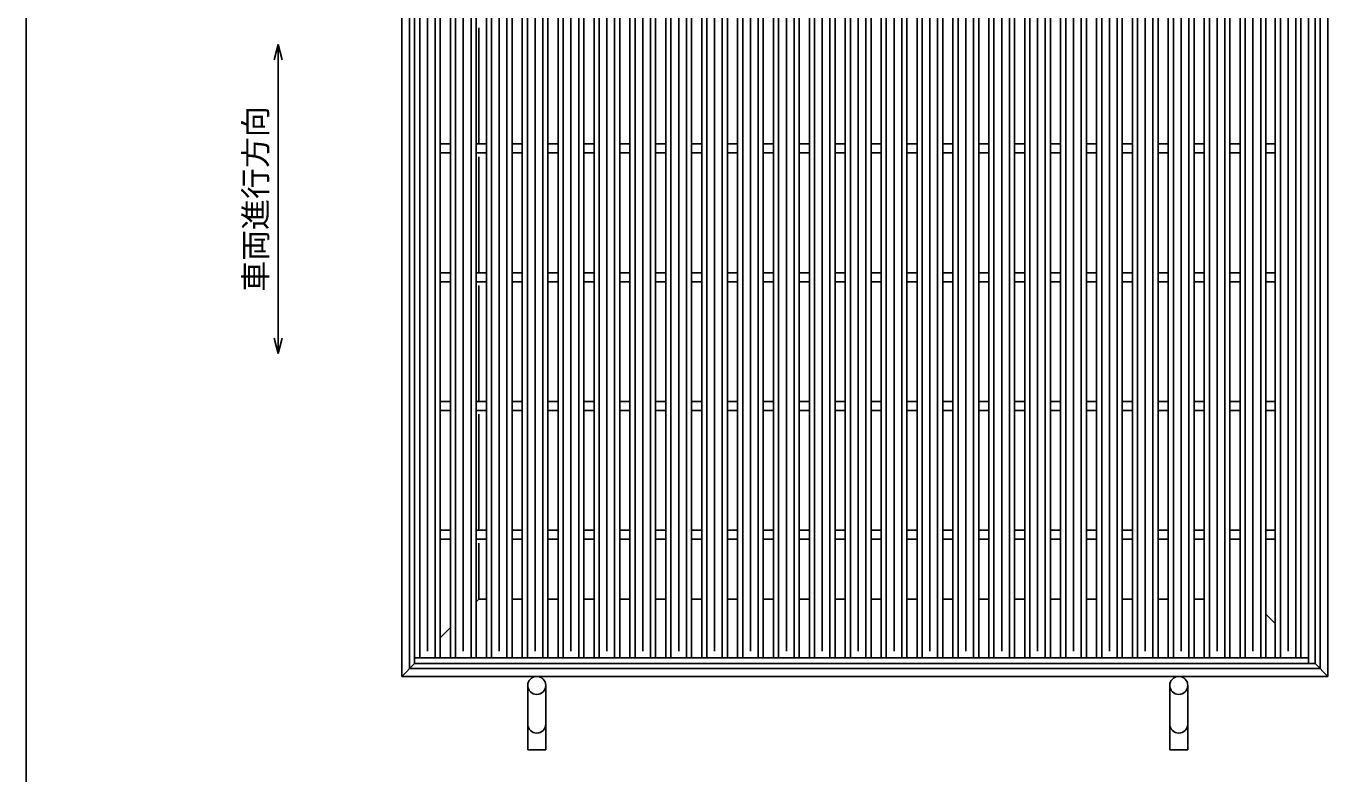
# Model space of a CAD drawing. Units: millimetres, scale not verified. Extents: x -1456 to 1379, y -1028 to 847.
# Drawn here: x -1389 to -377, y -305 to 276 of the extents above; entities that cross this region are included whole.
import ezdxf
from ezdxf.enums import TextEntityAlignment as Align

# ---------------------------------------------------------------- set-up
doc = ezdxf.new("R2010")
doc.units = ezdxf.units.MM
doc.header["$LTSCALE"] = 8
for name, color, linetype, lineweight in [('0_2', 150, 'Continuous', 25), ('16', 3, 'Continuous', 25), ('17', 3, 'Continuous', 25), ('19', 6, 'Continuous', 25)]:
    doc.layers.add(name, color=color, linetype=linetype, lineweight=lineweight)
doc.styles.add('ベクトル', font='')
doc.styles.get('ベクトル').set_extended_font_data('ベクトル')

msp = doc.modelspace()

# ---------------------------------------------------------------- linework, layer by layer
at = {"layer": '0_2'}
msp.add_line((-1388.8, -912.8), (-1388.8, 847.2), dxfattribs=at)
at = {"layer": '0_2', "color": 4}
for p, q in [((-1192.8, 261.866), (-1196, 249.866)), ((-1189.6, 249.866), (-1192.8, 261.866)), ((-1192.8, 261.866), (-1192.8, 21.866)), ((-1192.8, 21.866), (-1196, 33.866)), ((-1189.6, 33.866), (-1192.8, 21.866))]:
    msp.add_line(p, q, dxfattribs=at)
at = {"layer": '16'}
for p, q in [((-1086.8, -214.3), (-1086.8, 476.7)), ((-1082.8, -214.3), (-1082.8, 476.7)), ((-1070.8, -214.3), (-1070.8, 476.7)), ((-1066.8, -214.3), (-1066.8, 476.7)), ((-1058.9, -214.3), (-1058.9, 476.7)), ((-1054.9, -214.3), (-1054.9, 476.7)), ((-1042.9, -214.3), (-1042.9, 476.7)), ((-1038.9, -214.3), (-1038.9, 476.7)), ((-1031, -214.3), (-1031, 476.7)), ((-1027, -214.3), (-1027, 476.7)), ((-1015, -214.3), (-1015, 476.7)), ((-1011, -214.3), (-1011, 476.7)), ((-1003.1, -214.3), (-1003.1, 476.7)), ((-999.1, -214.3), (-999.1, 476.7)), ((-987.1, -214.3), (-987.1, 476.7)), ((-983.1, -214.3), (-983.1, 476.7)), ((-975.2, -214.3), (-975.2, 476.7)), ((-971.2, -214.3), (-971.2, 476.7)), ((-959.2, -214.3), (-959.2, 476.7)), ((-955.2, -214.3), (-955.2, 476.7)), ((-947.3, -214.3), (-947.3, 476.7)), ((-943.3, -214.3), (-943.3, 476.7)), ((-931.3, -214.3), (-931.3, 476.7)), ((-927.3, -214.3), (-927.3, 476.7)), ((-919.4, -214.3), (-919.4, 476.7)), ((-915.4, -214.3), (-915.4, 476.7)), ((-903.4, -214.3), (-903.4, 476.7)), ((-899.4, -214.3), (-899.4, 476.7)), ((-891.5, -214.3), (-891.5, 476.7)), ((-887.5, -214.3), (-887.5, 476.7)), ((-875.5, -214.3), (-875.5, 476.7)), ((-871.5, -214.3), (-871.5, 476.7)), ((-863.6, -214.3), (-863.6, 476.7)), ((-859.6, -214.3), (-859.6, 476.7)), ((-847.6, -214.3), (-847.6, 476.7)), ((-843.6, -214.3), (-843.6, 476.7)), ((-835.7, -214.3), (-835.7, 476.7)), ((-831.7, -214.3), (-831.7, 476.7)), ((-819.7, -214.3), (-819.7, 476.7)), ((-815.7, -214.3), (-815.7, 476.7)), ((-807.8, -214.3), (-807.8, 476.7)), ((-803.8, -214.3), (-803.8, 476.7)), ((-791.8, -214.3), (-791.8, 476.7)), ((-787.8, -214.3), (-787.8, 476.7)), ((-779.9, -214.3), (-779.9, 476.7)), ((-775.9, -214.3), (-775.9, 476.7)), ((-763.9, -214.3), (-763.9, 476.7)), ((-759.9, -214.3), (-759.9, 476.7)), ((-752, -214.3), (-752, 476.7)), ((-748, -214.3), (-748, 476.7)), ((-736, -214.3), (-736, 476.7)), ((-732, -214.3), (-732, 476.7)), ((-724.1, -214.3), (-724.1, 476.7)), ((-720.1, -214.3), (-720.1, 476.7)), ((-708.1, -214.3), (-708.1, 476.7)), ((-704.1, -214.3), (-704.1, 476.7)), ((-696.2, -214.3), (-696.2, 476.7)), ((-692.2, -214.3), (-692.2, 476.7)), ((-680.2, -214.3), (-680.2, 476.7)), ((-676.2, -214.3), (-676.2, 476.7)), ((-668.3, -214.3), (-668.3, 476.7)), ((-664.3, -214.3), (-664.3, 476.7)), ((-652.3, -214.3), (-652.3, 476.7)), ((-648.3, -214.3), (-648.3, 476.7)), ((-640.4, -214.3), (-640.4, 476.7)), ((-636.4, -214.3), (-636.4, 476.7)), ((-624.4, -214.3), (-624.4, 476.7)), ((-620.4, -214.3), (-620.4, 476.7)), ((-612.5, -214.3), (-612.5, 476.7)), ((-608.5, -214.3), (-608.5, 476.7)), ((-596.5, -214.3), (-596.5, 476.7)), ((-592.5, -214.3), (-592.5, 476.7)), ((-584.6, -214.3), (-584.6, 476.7)), ((-580.6, -214.3), (-580.6, 476.7)), ((-568.6, -214.3), (-568.6, 476.7)), ((-564.6, -214.3), (-564.6, 476.7)), ((-556.7, -214.3), (-556.7, 476.7)), ((-552.7, -214.3), (-552.7, 476.7)), ((-540.7, -214.3), (-540.7, 476.7)), ((-536.7, -214.3), (-536.7, 476.7)), ((-528.8, -214.3), (-528.8, 476.7)), ((-524.8, -214.3), (-524.8, 476.7)), ((-512.8, -214.3), (-512.8, 476.7)), ((-508.8, -214.3), (-508.8, 476.7)), ((-500.9, -214.3), (-500.9, 476.7)), ((-496.9, -214.3), (-496.9, 476.7)), ((-484.9, -214.3), (-484.9, 476.7)), ((-480.9, -214.3), (-480.9, 476.7)), ((-473, -214.3), (-473, 476.7)), ((-469, -214.3), (-469, 476.7)), ((-457, -214.3), (-457, 476.7)), ((-453, -214.3), (-453, 476.7)), ((-445.1, -214.3), (-445.1, 476.7)), ((-441.1, -214.3), (-441.1, 476.7)), ((-429.1, -214.3), (-429.1, 476.7)), ((-425.1, -214.3), (-425.1, 476.7)), ((-417.8, -214.3), (-417.8, 476.7)), ((-413.8, -214.3), (-413.8, 476.7)), ((-401.8, -214.3), (-401.8, 476.7)), ((-397.8, -214.3), (-397.8, 476.7)), ((-1076.8, -209.3), (-1076.8, 471.7)), ((-1048.9, -209.3), (-1048.9, 471.7)), ((-1021, -209.3), (-1021, 471.7)), ((-993.1, -209.3), (-993.1, 471.7)), ((-965.2, -209.3), (-965.2, 471.7)), ((-937.3, -209.3), (-937.3, 471.7)), ((-909.4, -209.3), (-909.4, 471.7)), ((-881.5, -209.3), (-881.5, 471.7)), ((-853.6, -209.3), (-853.6, 471.7)), ((-825.7, -209.3), (-825.7, 471.7)), ((-797.8, -209.3), (-797.8, 471.7)), ((-769.9, -209.3), (-769.9, 471.7)), ((-742, -209.3), (-742, 471.7)), ((-714.1, -209.3), (-714.1, 471.7)), ((-686.2, -209.3), (-686.2, 471.7)), ((-658.3, -209.3), (-658.3, 471.7)), ((-630.4, -209.3), (-630.4, 471.7)), ((-602.5, -209.3), (-602.5, 471.7)), ((-574.6, -209.3), (-574.6, 471.7)), ((-546.7, -209.3), (-546.7, 471.7)), ((-518.8, -209.3), (-518.8, 471.7)), ((-490.9, -209.3), (-490.9, 471.7)), ((-463, -209.3), (-463, 471.7)), ((-435.1, -209.3), (-435.1, 471.7)), ((-407.8, -209.3), (-407.8, 471.7)), ((-1066.8, 184.7), (-1058.9, 184.7)), ((-1038.9, 184.7), (-1031, 184.7)), ((-1011, 184.7), (-1003.1, 184.7)), ((-983.1, 184.7), (-975.2, 184.7)), ((-955.2, 184.7), (-947.3, 184.7)), ((-927.3, 184.7), (-919.4, 184.7)), ((-899.4, 184.7), (-891.5, 184.7)), ((-871.5, 184.7), (-863.6, 184.7)), ((-843.6, 184.7), (-835.7, 184.7)), ((-815.7, 184.7), (-807.8, 184.7)), ((-787.8, 184.7), (-779.9, 184.7)), ((-759.9, 184.7), (-752, 184.7)), ((-732, 184.7), (-724.1, 184.7)), ((-704.1, 184.7), (-696.2, 184.7)), ((-676.2, 184.7), (-668.3, 184.7)), ((-648.3, 184.7), (-640.4, 184.7)), ((-620.4, 184.7), (-612.5, 184.7)), ((-592.5, 184.7), (-584.6, 184.7)), ((-564.6, 184.7), (-556.7, 184.7)), ((-536.7, 184.7), (-528.8, 184.7)), ((-508.8, 184.7), (-500.9, 184.7)), ((-480.9, 184.7), (-473, 184.7)), ((-453, 184.7), (-445.1, 184.7)), ((-425.1, 184.7), (-417.8, 184.7)), ((-1066.8, 177.7), (-1058.9, 177.7)), ((-1038.9, 177.7), (-1031, 177.7)), ((-1011, 177.7), (-1003.1, 177.7)), ((-983.1, 177.7), (-975.2, 177.7)), ((-955.2, 177.7), (-947.3, 177.7)), ((-927.3, 177.7), (-919.4, 177.7)), ((-899.4, 177.7), (-891.5, 177.7)), ((-871.5, 177.7), (-863.6, 177.7)), ((-843.6, 177.7), (-835.7, 177.7)), ((-815.7, 177.7), (-807.8, 177.7)), ((-787.8, 177.7), (-779.9, 177.7)), ((-759.9, 177.7), (-752, 177.7)), ((-732, 177.7), (-724.1, 177.7)), ((-704.1, 177.7), (-696.2, 177.7)), ((-676.2, 177.7), (-668.3, 177.7)), ((-648.3, 177.7), (-640.4, 177.7)), ((-620.4, 177.7), (-612.5, 177.7)), ((-592.5, 177.7), (-584.6, 177.7)), ((-564.6, 177.7), (-556.7, 177.7)), ((-536.7, 177.7), (-528.8, 177.7)), ((-508.8, 177.7), (-500.9, 177.7)), ((-480.9, 177.7), (-473, 177.7)), ((-453, 177.7), (-445.1, 177.7)), ((-425.1, 177.7), (-417.8, 177.7)), ((-1066.8, 84.7), (-1058.9, 84.7)), ((-1038.9, 84.7), (-1031, 84.7)), ((-1011, 84.7), (-1003.1, 84.7)), ((-983.1, 84.7), (-975.2, 84.7)), ((-955.2, 84.7), (-947.3, 84.7)), ((-927.3, 84.7), (-919.4, 84.7)), ((-899.4, 84.7), (-891.5, 84.7)), ((-871.5, 84.7), (-863.6, 84.7)), ((-843.6, 84.7), (-835.7, 84.7)), ((-815.7, 84.7), (-807.8, 84.7)), ((-787.8, 84.7), (-779.9, 84.7)), ((-759.9, 84.7), (-752, 84.7)), ((-732, 84.7), (-724.1, 84.7)), ((-704.1, 84.7), (-696.2, 84.7)), ((-676.2, 84.7), (-668.3, 84.7)), ((-648.3, 84.7), (-640.4, 84.7)), ((-620.4, 84.7), (-612.5, 84.7)), ((-592.5, 84.7), (-584.6, 84.7)), ((-564.6, 84.7), (-556.7, 84.7)), ((-536.7, 84.7), (-528.8, 84.7)), ((-508.8, 84.7), (-500.9, 84.7)), ((-480.9, 84.7), (-473, 84.7)), ((-453, 84.7), (-445.1, 84.7)), ((-425.1, 84.7), (-417.8, 84.7)), ((-1066.8, 77.7), (-1058.9, 77.7)), ((-1038.9, 77.7), (-1031, 77.7)), ((-1011, 77.7), (-1003.1, 77.7)), ((-983.1, 77.7), (-975.2, 77.7)), ((-955.2, 77.7), (-947.3, 77.7)), ((-927.3, 77.7), (-919.4, 77.7)), ((-899.4, 77.7), (-891.5, 77.7)), ((-871.5, 77.7), (-863.6, 77.7)), ((-843.6, 77.7), (-835.7, 77.7)), ((-815.7, 77.7), (-807.8, 77.7)), ((-787.8, 77.7), (-779.9, 77.7)), ((-759.9, 77.7), (-752, 77.7)), ((-732, 77.7), (-724.1, 77.7)), ((-704.1, 77.7), (-696.2, 77.7)), ((-676.2, 77.7), (-668.3, 77.7)), ((-648.3, 77.7), (-640.4, 77.7)), ((-620.4, 77.7), (-612.5, 77.7)), ((-592.5, 77.7), (-584.6, 77.7)), ((-564.6, 77.7), (-556.7, 77.7)), ((-536.7, 77.7), (-528.8, 77.7)), ((-508.8, 77.7), (-500.9, 77.7)), ((-480.9, 77.7), (-473, 77.7)), ((-453, 77.7), (-445.1, 77.7)), ((-425.1, 77.7), (-417.8, 77.7)), ((-1066.8, -15.3), (-1058.9, -15.3)), ((-1038.9, -15.3), (-1031, -15.3)), ((-1011, -15.3), (-1003.1, -15.3)), ((-983.1, -15.3), (-975.2, -15.3)), ((-955.2, -15.3), (-947.3, -15.3)), ((-927.3, -15.3), (-919.4, -15.3)), ((-899.4, -15.3), (-891.5, -15.3)), ((-871.5, -15.3), (-863.6, -15.3)), ((-843.6, -15.3), (-835.7, -15.3)), ((-815.7, -15.3), (-807.8, -15.3)), ((-787.8, -15.3), (-779.9, -15.3)), ((-759.9, -15.3), (-752, -15.3)), ((-732, -15.3), (-724.1, -15.3)), ((-704.1, -15.3), (-696.2, -15.3)), ((-676.2, -15.3), (-668.3, -15.3)), ((-648.3, -15.3), (-640.4, -15.3)), ((-620.4, -15.3), (-612.5, -15.3)), ((-592.5, -15.3), (-584.6, -15.3)), ((-564.6, -15.3), (-556.7, -15.3)), ((-536.7, -15.3), (-528.8, -15.3)), ((-508.8, -15.3), (-500.9, -15.3)), ((-480.9, -15.3), (-473, -15.3)), ((-453, -15.3), (-445.1, -15.3)), ((-425.1, -15.3), (-417.8, -15.3)), ((-1066.8, -22.3), (-1058.9, -22.3)), ((-1038.9, -22.3), (-1031, -22.3)), ((-1011, -22.3), (-1003.1, -22.3)), ((-983.1, -22.3), (-975.2, -22.3)), ((-955.2, -22.3), (-947.3, -22.3)), ((-927.3, -22.3), (-919.4, -22.3)), ((-899.4, -22.3), (-891.5, -22.3)), ((-871.5, -22.3), (-863.6, -22.3)), ((-843.6, -22.3), (-835.7, -22.3)), ((-815.7, -22.3), (-807.8, -22.3)), ((-787.8, -22.3), (-779.9, -22.3)), ((-759.9, -22.3), (-752, -22.3)), ((-732, -22.3), (-724.1, -22.3)), ((-704.1, -22.3), (-696.2, -22.3)), ((-676.2, -22.3), (-668.3, -22.3)), ((-648.3, -22.3), (-640.4, -22.3)), ((-620.4, -22.3), (-612.5, -22.3)), ((-592.5, -22.3), (-584.6, -22.3)), ((-564.6, -22.3), (-556.7, -22.3)), ((-536.7, -22.3), (-528.8, -22.3)), ((-508.8, -22.3), (-500.9, -22.3)), ((-480.9, -22.3), (-473, -22.3)), ((-453, -22.3), (-445.1, -22.3)), ((-425.1, -22.3), (-417.8, -22.3)), ((-1066.8, -115.3), (-1058.9, -115.3)), ((-1038.9, -115.3), (-1031, -115.3)), ((-1011, -115.3), (-1003.1, -115.3)), ((-983.1, -115.3), (-975.2, -115.3)), ((-955.2, -115.3), (-947.3, -115.3)), ((-927.3, -115.3), (-919.4, -115.3)), ((-899.4, -115.3), (-891.5, -115.3)), ((-871.5, -115.3), (-863.6, -115.3)), ((-843.6, -115.3), (-835.7, -115.3)), ((-815.7, -115.3), (-807.8, -115.3)), ((-787.8, -115.3), (-779.9, -115.3)), ((-759.9, -115.3), (-752, -115.3)), ((-732, -115.3), (-724.1, -115.3)), ((-704.1, -115.3), (-696.2, -115.3)), ((-676.2, -115.3), (-668.3, -115.3)), ((-648.3, -115.3), (-640.4, -115.3)), ((-620.4, -115.3), (-612.5, -115.3)), ((-592.5, -115.3), (-584.6, -115.3)), ((-564.6, -115.3), (-556.7, -115.3)), ((-536.7, -115.3), (-528.8, -115.3)), ((-508.8, -115.3), (-500.9, -115.3)), ((-480.9, -115.3), (-473, -115.3)), ((-453, -115.3), (-445.1, -115.3)), ((-425.1, -115.3), (-417.8, -115.3)), ((-1066.8, -122.3), (-1058.9, -122.3)), ((-1038.9, -122.3), (-1031, -122.3)), ((-1011, -122.3), (-1003.1, -122.3)), ((-983.1, -122.3), (-975.2, -122.3)), ((-955.2, -122.3), (-947.3, -122.3)), ((-927.3, -122.3), (-919.4, -122.3)), ((-899.4, -122.3), (-891.5, -122.3)), ((-871.5, -122.3), (-863.6, -122.3)), ((-843.6, -122.3), (-835.7, -122.3)), ((-815.7, -122.3), (-807.8, -122.3)), ((-787.8, -122.3), (-779.9, -122.3)), ((-759.9, -122.3), (-752, -122.3)), ((-732, -122.3), (-724.1, -122.3)), ((-704.1, -122.3), (-696.2, -122.3)), ((-676.2, -122.3), (-668.3, -122.3)), ((-648.3, -122.3), (-640.4, -122.3)), ((-620.4, -122.3), (-612.5, -122.3)), ((-592.5, -122.3), (-584.6, -122.3)), ((-564.6, -122.3), (-556.7, -122.3)), ((-536.7, -122.3), (-528.8, -122.3)), ((-508.8, -122.3), (-500.9, -122.3)), ((-480.9, -122.3), (-473, -122.3)), ((-453, -122.3), (-445.1, -122.3)), ((-425.1, -122.3), (-417.8, -122.3)), ((-1086.8, -214.3), (-391.8, -214.3)), ((-1086.8, -218.8), (-1086.8, -214.3)), ((-1086.8, -214.3), (-1066.8, -214.3)), ((-1086.8, -218.8), (-391.8, -218.8)), ((-1058.9, -214.3), (-1038.9, -214.3)), ((-1031, -214.3), (-1011, -214.3)), ((-1003.1, -214.3), (-983.1, -214.3)), ((-975.2, -214.3), (-955.2, -214.3)), ((-947.3, -214.3), (-927.3, -214.3)), ((-919.4, -214.3), (-899.4, -214.3)), ((-891.5, -214.3), (-871.5, -214.3)), ((-863.6, -214.3), (-843.6, -214.3)), ((-835.7, -214.3), (-815.7, -214.3)), ((-807.8, -214.3), (-787.8, -214.3)), ((-779.9, -214.3), (-759.9, -214.3)), ((-752, -214.3), (-732, -214.3)), ((-724.1, -214.3), (-704.1, -214.3)), ((-696.2, -214.3), (-676.2, -214.3)), ((-668.3, -214.3), (-648.3, -214.3)), ((-640.4, -214.3), (-620.4, -214.3)), ((-612.5, -214.3), (-592.5, -214.3)), ((-584.6, -214.3), (-564.6, -214.3)), ((-556.7, -214.3), (-536.7, -214.3)), ((-528.8, -214.3), (-508.8, -214.3)), ((-500.9, -214.3), (-480.9, -214.3)), ((-473, -214.3), (-453, -214.3)), ((-445.1, -214.3), (-425.1, -214.3)), ((-417.8, -214.3), (-391.8, -214.3)), ((-391.8, -218.8), (-391.8, -214.3))]:
    msp.add_line(p, q, dxfattribs=at)
at = {"layer": '17'}
for p, q in [((-391.8, 476.7), (-391.8, -214.3)), ((-386.8, -218.8), (-386.8, 481.2)), ((-391.8, -218.8), (-386.8, -218.8))]:
    msp.add_line(p, q, dxfattribs=at)
at = {"layer": '19'}
for p, q in [((-1096.8, -228.8), (-1096.8, 491.2)), ((-376.8, -228.8), (-376.8, 491.2)), ((-1090.8, -222.8), (-1090.8, 485.2)), ((-382.8, -222.8), (-382.8, 485.2)), ((-1036.8, 184.7), (-1036.8, 274.7)), ((-1036.8, 84.7), (-1036.8, 174.7)), ((-1036.8, -15.3), (-1036.8, 74.7)), ((-1036.8, -115.3), (-1036.8, -25.3)), ((-1036.8, -168.8), (-1036.8, -125.3)), ((-1038.9, -170.9), (-1036.8, -168.8)), ((-1036.8, -168.8), (-1031, -168.8)), ((-1011, -168.8), (-1003.1, -168.8)), ((-983.1, -168.8), (-975.2, -168.8)), ((-955.2, -168.8), (-947.3, -168.8)), ((-927.3, -168.8), (-919.4, -168.8)), ((-899.4, -168.8), (-891.5, -168.8)), ((-871.5, -168.8), (-863.6, -168.8)), ((-843.6, -168.8), (-835.7, -168.8)), ((-815.7, -168.8), (-807.8, -168.8)), ((-787.8, -168.8), (-779.9, -168.8)), ((-759.9, -168.8), (-752, -168.8)), ((-732, -168.8), (-724.1, -168.8)), ((-704.1, -168.8), (-696.2, -168.8)), ((-676.2, -168.8), (-668.3, -168.8)), ((-648.3, -168.8), (-640.4, -168.8)), ((-620.4, -168.8), (-612.5, -168.8)), ((-592.5, -168.8), (-584.6, -168.8)), ((-564.6, -168.8), (-556.7, -168.8)), ((-536.7, -168.8), (-528.8, -168.8)), ((-508.8, -168.8), (-500.9, -168.8)), ((-480.9, -168.8), (-473, -168.8)), ((-417.8, -187.8), (-425.1, -180.5)), ((-1066.8, -198.8), (-1058.9, -190.9)), ((-1096.8, -228.8), (-1086.8, -218.8)), ((-376.8, -228.8), (-386.8, -218.8)), ((-1096.8, -228.8), (-376.8, -228.8)), ((-1090.8, -222.8), (-382.8, -222.8)), ((-998.8, -235.8), (-998.8, -285.8)), ((-984.8, -285.8), (-984.8, -235.8)), ((-499.8, -235.8), (-499.8, -285.8)), ((-485.8, -285.8), (-485.8, -235.8)), ((-998.8, -285.8), (-984.8, -285.8)), ((-499.8, -285.8), (-485.8, -285.8))]:
    msp.add_line(p, q, dxfattribs=at)
for centre in [(-991.8, -235.8), (-492.8, -235.8)]:
    msp.add_circle(centre, 7, dxfattribs=at)
for centre in [(-991.8, -265.8), (-492.8, -265.8)]:
    msp.add_arc(centre, 7, 180, 0, dxfattribs=at)

# ---------------------------------------------------------------- texts
at = {"layer": '0_2', "color": 2, "style": 'ベクトル'}
msp.add_text('車両進行方向', height=17.6, rotation=90, dxfattribs=at).set_placement((-1210.4, 69.866), align=Align.MIDDLE_LEFT)

doc.saveas('drawing.dxf')
